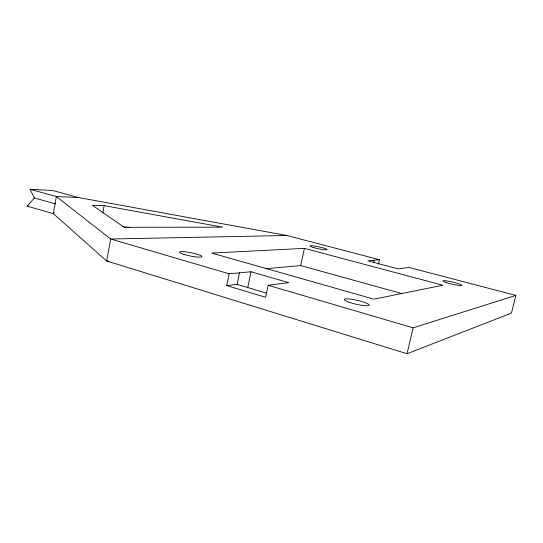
<?xml version="1.0" encoding="UTF-8"?>
<svg xmlns="http://www.w3.org/2000/svg" width="543" height="543" viewBox="0 0 543 543"><rect width="100%" height="100%" fill="white"/><g stroke="black" fill="none" stroke-linecap="round" stroke-linejoin="round"><path stroke-width="0.81" d="M102.831 212.951L104.168 205.661L222.644 227.171L124.157 227.3L92.432 205.274L104.168 205.661M226.743 285.584L229.153 273.808L251.002 271.758L288.761 282.659L268.147 285.258L265.615 297.292L226.743 285.584L237.121 284.376L266.64 293.193M237.121 284.376L239.504 272.837M247.662 287.838L251.002 271.758M265.466 268.758L300.713 265.581L304.413 248.368L442.878 285.245L373.896 299.159L211.756 253.079L304.413 248.368M373.659 262.513L374.175 260.219M378.437 264.251L379.462 259.724L286.792 235.486L78.443 197.516L52.59 190.471L30.041 189.276L34.372 197.951L55.766 203.958M407.046 353.724L413.121 327.836L515.85 295.399L511.431 313.114L407.046 353.724L106.638 260.979L53.357 213.671L27.15 206.13L34.372 197.951M54.252 212.618L53.357 213.671L56.363 196.539L78.443 197.516M379.462 259.724L367.828 260.816L398.277 268.846L409.117 267.482L515.85 295.399M108.328 260.891L106.638 260.979L110.704 239.015L56.363 196.539L30.041 189.276M286.792 235.486L110.704 239.015L229.153 273.808M27.15 206.13L28.793 206.177M122.704 226.526L129.363 227.714M300.713 265.581L401.8 293.566M268.147 285.258L413.121 327.836M446.577 282.699A9.672 1.106 13.1 0 0 461.618 285.401A9.672 1.106 13.1 0 0 448.62 281.22A9.672 1.106 13.1 0 0 446.577 282.699M349.244 302.288A12.713 2.023 12.9 0 0 369.036 305.302A12.713 2.023 12.9 0 0 351.918 299.322A12.713 2.023 12.9 0 0 349.244 302.288M313.739 247.628A8.763 0.977 12.1 0 0 327.076 249.692A8.763 0.977 12.1 0 0 314.764 246.115A8.763 0.977 12.1 0 0 313.739 247.628M184.111 254.491A11.417 1.683 11.2 0 0 201.833 256.703A11.417 1.683 11.2 0 0 186.134 251.925A11.417 1.683 11.2 0 0 184.111 254.491"/></g></svg>
